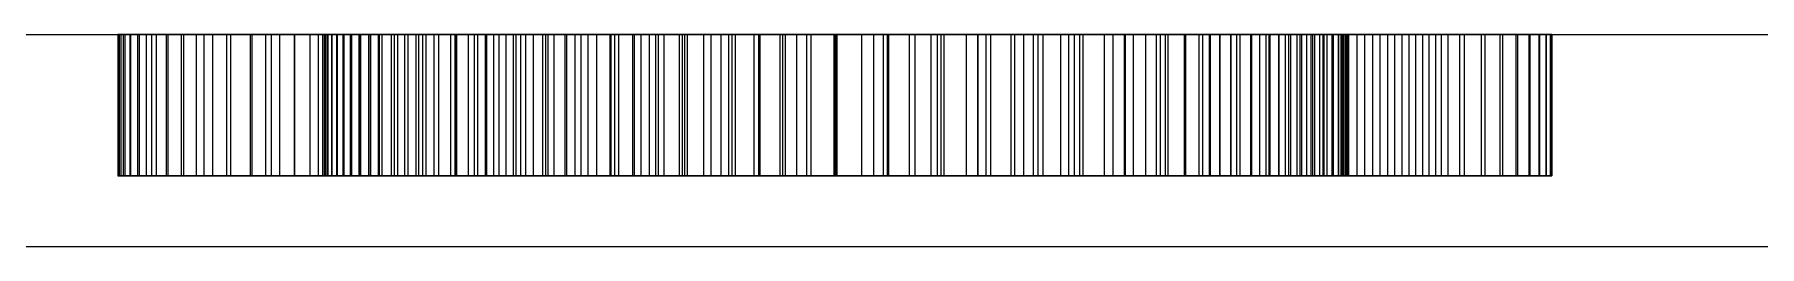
# Paper-space layout '04_孔表及加工说明' of a CAD drawing. Header units: millimetres. Extents: x 8 to 412, y 8 to 289.
# Drawn here: x 108.207 to 113.096, y 206.4 to 207 of the extents above; entities that cross this region are included whole.
import ezdxf

# ---------------------------------------------------------------- set-up
doc = ezdxf.new("R2010")
doc.units = ezdxf.units.MM
doc.linetypes.add('WP_HIDDEN', pattern=[2.3, 1.5, -0.8])
doc.layers.add('HIDDEN', color=7, linetype='WP_HIDDEN', lineweight=13)
doc.layers.add('VISIBLE', color=7, linetype='CONTINUOUS', lineweight=25)

psp = doc.layouts.new('04_孔表及加工说明')

# ---------------------------------------------------------------- linework, layer by layer
at = {"layer": 'HIDDEN'}
for points in [[(108.4435, 207), (108.4457, 207)], [(108.4473, 207), (108.4435, 207)], [(108.4435, 207), (108.4435, 206.6)], [(108.4457, 207), (108.4524, 207)], [(108.4457, 207), (108.4457, 206.6)], [(108.4587, 207), (108.4473, 207)], [(108.4473, 207), (108.4473, 206.6)], [(108.4524, 207), (108.4635, 207)], [(108.4524, 207), (108.4524, 206.6)], [(108.4777, 207), (108.4587, 207)], [(108.4587, 207), (108.4587, 206.6)], [(108.4635, 207), (108.479, 207)], [(108.4635, 207), (108.4635, 206.6)], [(108.5043, 207), (108.4777, 207)], [(108.4777, 207), (108.4777, 206.6)], [(108.479, 207), (108.499, 207)], [(108.479, 207), (108.479, 206.6)], [(108.499, 207), (108.5234, 207)], [(108.499, 207), (108.499, 206.6)], [(108.5386, 207), (108.5043, 207)], [(108.5043, 207), (108.5043, 206.6)], [(108.5234, 207), (108.5522, 207)], [(108.5234, 207), (108.5234, 206.6)], [(108.5804, 207), (108.5386, 207)], [(108.5386, 207), (108.5386, 206.6)], [(108.5522, 207), (108.5855, 207)], [(108.5522, 207), (108.5522, 206.6)], [(108.6299, 207), (108.5804, 207)], [(108.5804, 207), (108.5804, 206.6)], [(108.5855, 207), (108.6232, 207)], [(108.5855, 207), (108.5855, 206.6)], [(108.6232, 207), (108.6654, 207)], [(108.6232, 207), (108.6232, 206.6)], [(108.687, 207), (108.6299, 207)], [(108.6299, 207), (108.6299, 206.6)], [(108.6654, 207), (108.712, 207)], [(108.6654, 207), (108.6654, 206.6)], [(108.7514, 207), (108.687, 207)], [(108.687, 207), (108.687, 206.6)], [(108.712, 207), (108.763, 207)], [(108.712, 207), (108.712, 206.6)], [(108.823, 207), (108.7514, 207)], [(108.7514, 207), (108.7514, 206.6)], [(108.763, 207), (108.8185, 207)], [(108.763, 207), (108.763, 206.6)], [(108.8185, 207), (108.8784, 207)], [(108.8185, 207), (108.8185, 206.6)], [(108.8615, 207), (108.823, 207)], [(108.823, 207), (108.823, 206.6)], [(108.9018, 207), (108.8615, 207)], [(108.8615, 207), (108.8615, 206.6)], [(108.8784, 207), (108.9428, 207)], [(108.8784, 207), (108.8784, 206.6)], [(108.9438, 207), (108.9018, 207)], [(108.9018, 207), (108.9018, 206.6)], [(108.9428, 207), (109.0116, 207)], [(108.9428, 207), (108.9428, 206.6)], [(108.9877, 207), (108.9438, 207)], [(108.9438, 207), (108.9438, 206.6)], [(109.0333, 207), (108.9877, 207)], [(108.9877, 207), (108.9877, 206.6)], [(109.0116, 207), (109.0839, 207)], [(109.0116, 207), (109.0116, 206.6)], [(109.0232, 207), (109.0248, 207)], [(109.0232, 207), (109.0232, 206.6)], [(109.0249, 207), (109.0232, 207)], [(109.0248, 207), (109.0296, 207)], [(109.0248, 207), (109.0248, 206.6)], [(109.0249, 207), (109.0249, 206.6)], [(109.0299, 207), (109.0249, 207)], [(109.0296, 207), (109.0377, 207)], [(109.0296, 207), (109.0296, 206.6)], [(109.0299, 207), (109.0299, 206.6)], [(109.0383, 207), (109.0299, 207)], [(109.0808, 207), (109.0333, 207)], [(109.0333, 207), (109.0333, 206.6)], [(109.0377, 207), (109.049, 207)], [(109.0377, 207), (109.0377, 206.6)], [(109.0383, 207), (109.0383, 206.6)], [(109.0501, 207), (109.0383, 207)], [(109.049, 207), (109.0635, 207)], [(109.049, 207), (109.049, 206.6)], [(109.0501, 207), (109.0501, 206.6)], [(109.0652, 207), (109.0501, 207)], [(109.0635, 207), (109.0813, 207)], [(109.0635, 207), (109.0635, 206.6)], [(109.0652, 207), (109.0652, 206.6)], [(109.0837, 207), (109.0652, 207)], [(109.13, 207), (109.0808, 207)], [(109.0808, 207), (109.0808, 206.6)], [(109.0813, 207), (109.1022, 207)], [(109.0813, 207), (109.0813, 206.6)], [(109.0837, 207), (109.0837, 206.6)], [(109.1056, 207), (109.0837, 207)], [(109.0839, 207), (109.1588, 207)], [(109.0839, 207), (109.0839, 206.6)], [(109.1022, 207), (109.1264, 207)], [(109.1022, 207), (109.1022, 206.6)], [(109.1056, 207), (109.1056, 206.6)], [(109.1308, 207), (109.1056, 207)], [(109.1264, 207), (109.1539, 207)], [(109.1264, 207), (109.1264, 206.6)], [(109.181, 207), (109.13, 207)], [(109.13, 207), (109.13, 206.6)], [(109.1308, 207), (109.1308, 206.6)], [(109.1594, 207), (109.1308, 207)], [(109.1539, 207), (109.1845, 207)], [(109.1539, 207), (109.1539, 206.6)], [(109.1588, 207), (109.2363, 207)], [(109.1588, 207), (109.1588, 206.6)], [(109.1594, 207), (109.1594, 206.6)], [(109.1913, 207), (109.1594, 207)], [(109.2884, 207), (109.181, 207)], [(109.181, 207), (109.181, 206.6)], [(109.1845, 207), (109.2184, 207)], [(109.1845, 207), (109.1845, 206.6)], [(109.1913, 207), (109.1913, 206.6)], [(109.2266, 207), (109.1913, 207)], [(109.2184, 207), (109.2555, 207)], [(109.2184, 207), (109.2184, 206.6)], [(109.2266, 207), (109.2266, 206.6)], [(109.2653, 207), (109.2266, 207)], [(109.2363, 207), (109.3163, 207)], [(109.2363, 207), (109.2363, 206.6)], [(109.2555, 207), (109.2959, 207)], [(109.2555, 207), (109.2555, 206.6)], [(109.2653, 207), (109.2653, 206.6)], [(109.3073, 207), (109.2653, 207)], [(109.4029, 207), (109.2884, 207)], [(109.2884, 207), (109.2884, 206.6)], [(109.2959, 207), (109.3394, 207)], [(109.2959, 207), (109.2959, 206.6)], [(109.3073, 207), (109.3073, 206.6)], [(109.3527, 207), (109.3073, 207)], [(109.3163, 207), (109.3989, 207)], [(109.3163, 207), (109.3163, 206.6)], [(109.3394, 207), (109.3862, 207)], [(109.3394, 207), (109.3394, 206.6)], [(109.3527, 207), (109.3527, 206.6)], [(109.4015, 207), (109.3527, 207)], [(109.3862, 207), (109.4362, 207)], [(109.3862, 207), (109.3862, 206.6)], [(109.3989, 207), (109.4841, 207)], [(109.3989, 207), (109.3989, 206.6)], [(109.4015, 207), (109.4015, 206.6)], [(109.4536, 207), (109.4015, 207)], [(109.4625, 207), (109.4029, 207)], [(109.4029, 207), (109.4029, 206.6)], [(109.4362, 207), (109.4362, 206.6)], [(109.4362, 207), (109.4887, 207)], [(109.4536, 207), (109.4536, 206.6)], [(109.5081, 207), (109.4536, 207)], [(109.523, 207), (109.4625, 207)], [(109.4625, 207), (109.4625, 206.6)], [(109.4841, 207), (109.5719, 207)], [(109.4841, 207), (109.4841, 206.6)], [(109.4887, 207), (109.5428, 207)], [(109.4887, 207), (109.4887, 206.6)], [(109.5081, 207), (109.5081, 206.6)], [(109.5638, 207), (109.5081, 207)], [(109.5846, 207), (109.523, 207)], [(109.523, 207), (109.523, 206.6)], [(109.5428, 207), (109.5985, 207)], [(109.5428, 207), (109.5428, 206.6)], [(109.5638, 207), (109.5638, 206.6)], [(109.6209, 207), (109.5638, 207)], [(109.5719, 207), (109.6623, 207)], [(109.5719, 207), (109.5719, 206.6)], [(109.6471, 207), (109.5846, 207)], [(109.5846, 207), (109.5846, 206.6)], [(109.5985, 207), (109.6559, 207)], [(109.5985, 207), (109.5985, 206.6)], [(109.6209, 207), (109.6209, 206.6)], [(109.6793, 207), (109.6209, 207)], [(109.7106, 207), (109.6471, 207)], [(109.6471, 207), (109.6471, 206.6)], [(109.6559, 207), (109.7149, 207)], [(109.6559, 207), (109.6559, 206.6)], [(109.6623, 207), (109.7553, 207)], [(109.6623, 207), (109.6623, 206.6)], [(109.6793, 207), (109.6793, 206.6)], [(109.7389, 207), (109.6793, 207)], [(109.7752, 207), (109.7106, 207)], [(109.7106, 207), (109.7106, 206.6)], [(109.7149, 207), (109.7756, 207)], [(109.7149, 207), (109.7149, 206.6)], [(109.7389, 207), (109.7389, 206.6)], [(109.7999, 207), (109.7389, 207)], [(109.7553, 207), (109.8508, 207)], [(109.7553, 207), (109.7553, 206.6)], [(109.8407, 207), (109.7752, 207)], [(109.7752, 207), (109.7752, 206.6)], [(109.7756, 207), (109.8379, 207)], [(109.7756, 207), (109.7756, 206.6)], [(109.7999, 207), (109.7999, 206.6)], [(109.8622, 207), (109.7999, 207)], [(109.8379, 207), (109.9018, 207)], [(109.8379, 207), (109.8379, 206.6)], [(109.9072, 207), (109.8407, 207)], [(109.8407, 207), (109.8407, 206.6)], [(109.8508, 207), (109.9489, 207)], [(109.8508, 207), (109.8508, 206.6)], [(109.8622, 207), (109.8622, 206.6)], [(109.9257, 207), (109.8622, 207)], [(109.9018, 207), (109.9674, 207)], [(109.9018, 207), (109.9018, 206.6)], [(109.9748, 207), (109.9072, 207)], [(109.9072, 207), (109.9072, 206.6)], [(109.9257, 207), (109.9257, 206.6)], [(109.9906, 207), (109.9257, 207)], [(109.9489, 207), (110.0496, 207)], [(109.9489, 207), (109.9489, 206.6)], [(109.9674, 207), (110.0346, 207)], [(109.9674, 207), (109.9674, 206.6)], [(110.0433, 207), (109.9748, 207)], [(109.9748, 207), (109.9748, 206.6)], [(109.9906, 207), (109.9906, 206.6)], [(110.0568, 207), (109.9906, 207)], [(110.0346, 207), (110.1035, 207)], [(110.0346, 207), (110.0346, 206.6)], [(110.1833, 207), (110.0433, 207)], [(110.0433, 207), (110.0433, 206.6)], [(110.0496, 207), (110.1529, 207)], [(110.0496, 207), (110.0496, 206.6)], [(110.0568, 207), (110.0568, 206.6)], [(110.1242, 207), (110.0568, 207)], [(110.1035, 207), (110.174, 207)], [(110.1035, 207), (110.1035, 206.6)], [(110.1242, 207), (110.1242, 206.6)], [(110.193, 207), (110.1242, 207)], [(110.1529, 207), (110.2588, 207)], [(110.1529, 207), (110.1529, 206.6)], [(110.174, 207), (110.2462, 207)], [(110.174, 207), (110.174, 206.6)], [(110.3274, 207), (110.1833, 207)], [(110.1833, 207), (110.1833, 206.6)], [(110.193, 207), (110.193, 206.6)], [(110.2631, 207), (110.193, 207)], [(110.2462, 207), (110.32, 207)], [(110.2462, 207), (110.2462, 206.6)], [(110.2588, 207), (110.3672, 207)], [(110.2588, 207), (110.2588, 206.6)], [(110.2631, 207), (110.2631, 206.6)], [(110.3345, 207), (110.2631, 207)], [(110.32, 207), (110.3954, 207)], [(110.32, 207), (110.32, 206.6)], [(110.4754, 207), (110.3274, 207)], [(110.3274, 207), (110.3274, 206.6)], [(110.3345, 207), (110.3345, 206.6)], [(110.4072, 207), (110.3345, 207)], [(110.3672, 207), (110.4783, 207)], [(110.3672, 207), (110.3672, 206.6)], [(110.3954, 207), (110.4725, 207)], [(110.3954, 207), (110.3954, 206.6)], [(110.4072, 207), (110.4072, 206.6)], [(110.4812, 207), (110.4072, 207)], [(110.4725, 207), (110.5509, 207)], [(110.4725, 207), (110.4725, 206.6)], [(110.6126, 207), (110.4754, 207)], [(110.4754, 207), (110.4754, 206.6)], [(110.4783, 207), (110.6236, 207)], [(110.4783, 207), (110.4783, 206.6)], [(110.4812, 207), (110.4812, 206.6)], [(110.5849, 207), (110.4812, 207)], [(110.5509, 207), (110.6276, 207)], [(110.5509, 207), (110.5509, 206.6)], [(110.5849, 207), (110.5849, 206.6)], [(110.6861, 207), (110.5849, 207)], [(110.7475, 207), (110.6126, 207)], [(110.6126, 207), (110.6126, 206.6)], [(110.6236, 207), (110.7652, 207)], [(110.6236, 207), (110.6236, 206.6)], [(110.6276, 207), (110.7026, 207)], [(110.6276, 207), (110.6276, 206.6)], [(110.6861, 207), (110.6861, 206.6)], [(110.7848, 207), (110.6861, 207)], [(110.7026, 207), (110.7758, 207)], [(110.7026, 207), (110.7026, 206.6)], [(110.88, 207), (110.7475, 207)], [(110.7475, 207), (110.7475, 206.6)], [(110.7652, 207), (110.9033, 207)], [(110.7652, 207), (110.7652, 206.6)], [(110.7758, 207), (110.8473, 207)], [(110.7758, 207), (110.7758, 206.6)], [(110.7848, 207), (110.7848, 206.6)], [(110.8808, 207), (110.7848, 207)], [(110.8473, 207), (110.917, 207)], [(110.8473, 207), (110.8473, 206.6)], [(111.0101, 207), (110.88, 207)], [(110.88, 207), (110.88, 206.6)], [(110.8808, 207), (110.8808, 206.6)], [(110.9743, 207), (110.8808, 207)], [(110.9033, 207), (111.0377, 207)], [(110.9033, 207), (110.9033, 206.6)], [(110.917, 207), (110.9849, 207)], [(110.917, 207), (110.917, 206.6)], [(110.9743, 207), (110.9743, 206.6)], [(111.0651, 207), (110.9743, 207)], [(110.9849, 207), (111.0511, 207)], [(110.9849, 207), (110.9849, 206.6)], [(111.138, 207), (111.0101, 207)], [(111.0101, 207), (111.0101, 206.6)], [(111.0377, 207), (111.1685, 207)], [(111.0377, 207), (111.0377, 206.6)], [(111.0511, 207), (111.1155, 207)], [(111.0511, 207), (111.0511, 206.6)], [(111.0651, 207), (111.0651, 206.6)], [(111.1534, 207), (111.0651, 207)], [(111.1155, 207), (111.1782, 207)], [(111.1155, 207), (111.1155, 206.6)], [(111.2634, 207), (111.138, 207)], [(111.138, 207), (111.138, 206.6)], [(111.1534, 207), (111.1534, 206.6)], [(111.2391, 207), (111.1534, 207)], [(111.1685, 207), (111.2957, 207)], [(111.1685, 207), (111.1685, 206.6)], [(111.1782, 207), (111.2391, 207)], [(111.1782, 207), (111.1782, 206.6)], [(111.2391, 207), (111.2391, 206.6)], [(111.321, 207), (111.2391, 207)], [(111.2391, 207), (111.2983, 207)], [(111.2391, 207), (111.2391, 206.6)], [(111.3865, 207), (111.2634, 207)], [(111.2634, 207), (111.2634, 206.6)], [(111.2957, 207), (111.4192, 207)], [(111.2957, 207), (111.2957, 206.6)], [(111.2983, 207), (111.3557, 207)], [(111.2983, 207), (111.2983, 206.6)], [(111.321, 207), (111.321, 206.6)], [(111.3978, 207), (111.321, 207)], [(111.3557, 207), (111.4113, 207)], [(111.3557, 207), (111.3557, 206.6)], [(111.5072, 207), (111.3865, 207)], [(111.3865, 207), (111.3865, 206.6)], [(111.3978, 207), (111.3978, 206.6)], [(111.4696, 207), (111.3978, 207)], [(111.4113, 207), (111.4652, 207)], [(111.4113, 207), (111.4113, 206.6)], [(111.4192, 207), (111.5391, 207)], [(111.4192, 207), (111.4192, 206.6)], [(111.4652, 207), (111.5174, 207)], [(111.4652, 207), (111.4652, 206.6)], [(111.4696, 207), (111.4696, 206.6)], [(111.5362, 207), (111.4696, 207)], [(111.5662, 207), (111.5072, 207)], [(111.5072, 207), (111.5072, 206.6)], [(111.5174, 207), (111.5671, 207)], [(111.5174, 207), (111.5174, 206.6)], [(111.5362, 207), (111.5362, 206.6)], [(111.5978, 207), (111.5362, 207)], [(111.5391, 207), (111.5973, 207)], [(111.5391, 207), (111.5391, 206.6)], [(111.6234, 207), (111.5662, 207)], [(111.5662, 207), (111.5662, 206.6)], [(111.5671, 207), (111.6135, 207)], [(111.5671, 207), (111.5671, 206.6)], [(111.5973, 207), (111.6537, 207)], [(111.5973, 207), (111.5973, 206.6)], [(111.5978, 207), (111.5978, 206.6)], [(111.6543, 207), (111.5978, 207)], [(111.6135, 207), (111.6568, 207)], [(111.6135, 207), (111.6135, 206.6)], [(111.679, 207), (111.6234, 207)], [(111.6234, 207), (111.6234, 206.6)], [(111.6537, 207), (111.7084, 207)], [(111.6537, 207), (111.6537, 206.6)], [(111.6543, 207), (111.6543, 206.6)], [(111.7058, 207), (111.6543, 207)], [(111.6568, 207), (111.6968, 207)], [(111.6568, 207), (111.6568, 206.6)], [(111.7328, 207), (111.679, 207)], [(111.679, 207), (111.679, 206.6)], [(111.6968, 207), (111.7337, 207)], [(111.6968, 207), (111.6968, 206.6)], [(111.7058, 207), (111.7058, 206.6)], [(111.7522, 207), (111.7058, 207)], [(111.7084, 207), (111.7613, 207)], [(111.7084, 207), (111.7084, 206.6)], [(111.7849, 207), (111.7328, 207)], [(111.7328, 207), (111.7328, 206.6)], [(111.7337, 207), (111.7673, 207)], [(111.7337, 207), (111.7337, 206.6)], [(111.7522, 207), (111.7522, 206.6)], [(111.7933, 207), (111.7522, 207)], [(111.7613, 207), (111.8125, 207)], [(111.7613, 207), (111.7613, 206.6)], [(111.7673, 207), (111.7978, 207)], [(111.7673, 207), (111.7673, 206.6)], [(111.8354, 207), (111.7849, 207)], [(111.7849, 207), (111.7849, 206.6)], [(111.7933, 207), (111.7933, 206.6)], [(111.8289, 207), (111.7933, 207)], [(111.7978, 207), (111.825, 207)], [(111.7978, 207), (111.7978, 206.6)], [(111.8125, 207), (111.8619, 207)], [(111.8125, 207), (111.8125, 206.6)], [(111.825, 207), (111.849, 207)], [(111.825, 207), (111.825, 206.6)], [(111.8289, 207), (111.8289, 206.6)], [(111.859, 207), (111.8289, 207)], [(111.8841, 207), (111.8354, 207)], [(111.8354, 207), (111.8354, 206.6)], [(111.849, 207), (111.8699, 207)], [(111.849, 207), (111.849, 206.6)], [(111.859, 207), (111.859, 206.6)], [(111.8837, 207), (111.859, 207)], [(111.8619, 207), (111.9095, 207)], [(111.8619, 207), (111.8619, 206.6)], [(111.8699, 207), (111.8875, 207)], [(111.8699, 207), (111.8699, 206.6)], [(111.8837, 207), (111.8837, 206.6)], [(111.9029, 207), (111.8837, 207)], [(111.9312, 207), (111.8841, 207)], [(111.8841, 207), (111.8841, 206.6)], [(111.8875, 207), (111.9019, 207)], [(111.8875, 207), (111.8875, 206.6)], [(111.9019, 207), (111.9131, 207)], [(111.9019, 207), (111.9019, 206.6)], [(111.9029, 207), (111.9029, 206.6)], [(111.9166, 207), (111.9029, 207)], [(111.9095, 207), (111.9554, 207)], [(111.9095, 207), (111.9095, 206.6)], [(111.9131, 207), (111.9211, 207)], [(111.9131, 207), (111.9131, 206.6)], [(111.9166, 207), (111.9166, 206.6)], [(111.9248, 207), (111.9166, 207)], [(111.9211, 207), (111.9259, 207)], [(111.9211, 207), (111.9211, 206.6)], [(111.9248, 207), (111.9248, 206.6)], [(111.9275, 207), (111.9248, 207)], [(111.9259, 207), (111.9275, 207)], [(111.9259, 207), (111.9259, 206.6)], [(111.9275, 207), (111.9275, 206.6)], [(111.9765, 207), (111.9312, 207)], [(111.9312, 207), (111.9312, 206.6)], [(111.9554, 207), (111.9996, 207)], [(111.9554, 207), (111.9554, 206.6)], [(112.0202, 207), (111.9765, 207)], [(111.9765, 207), (111.9765, 206.6)], [(111.9996, 207), (112.042, 207)], [(111.9996, 207), (111.9996, 206.6)], [(112.0621, 207), (112.0202, 207)], [(112.0202, 207), (112.0202, 206.6)], [(112.042, 207), (112.0826, 207)], [(112.042, 207), (112.042, 206.6)], [(112.1024, 207), (112.0621, 207)], [(112.0621, 207), (112.0621, 206.6)], [(112.0826, 207), (112.1215, 207)], [(112.0826, 207), (112.0826, 206.6)], [(112.1409, 207), (112.1024, 207)], [(112.1024, 207), (112.1024, 206.6)], [(112.1215, 207), (112.1586, 207)], [(112.1215, 207), (112.1215, 206.6)], [(112.1778, 207), (112.1409, 207)], [(112.1409, 207), (112.1409, 206.6)], [(112.1586, 207), (112.194, 207)], [(112.1586, 207), (112.1586, 206.6)], [(112.2129, 207), (112.1778, 207)], [(112.1778, 207), (112.1778, 206.6)], [(112.194, 207), (112.2594, 207)], [(112.194, 207), (112.194, 206.6)], [(112.2464, 207), (112.2129, 207)], [(112.2129, 207), (112.2129, 206.6)], [(112.3075, 207), (112.2464, 207)], [(112.2464, 207), (112.2464, 206.6)], [(112.2594, 207), (112.3175, 207)], [(112.2594, 207), (112.2594, 206.6)], [(112.3605, 207), (112.3075, 207)], [(112.3075, 207), (112.3075, 206.6)], [(112.3175, 207), (112.3678, 207)], [(112.3175, 207), (112.3175, 206.6)], [(112.4053, 207), (112.3605, 207)], [(112.3605, 207), (112.3605, 206.6)], [(112.3678, 207), (112.4104, 207)], [(112.3678, 207), (112.3678, 206.6)], [(112.442, 207), (112.4053, 207)], [(112.4053, 207), (112.4053, 206.6)], [(112.4104, 207), (112.4453, 207)], [(112.4104, 207), (112.4104, 206.6)], [(112.4706, 207), (112.442, 207)], [(112.442, 207), (112.442, 206.6)], [(112.4453, 207), (112.4724, 207)], [(112.4453, 207), (112.4453, 206.6)], [(112.4909, 207), (112.4706, 207)], [(112.4706, 207), (112.4706, 206.6)], [(112.4724, 207), (112.4918, 207)], [(112.4724, 207), (112.4724, 206.6)], [(112.5032, 207), (112.4909, 207)], [(112.4909, 207), (112.4909, 206.6)], [(112.4918, 207), (112.5034, 207)], [(112.4918, 207), (112.4918, 206.6)], [(112.5072, 207), (112.5032, 207)], [(112.5032, 207), (112.5032, 206.6)], [(112.5034, 207), (112.5072, 207)], [(112.5034, 207), (112.5034, 206.6)], [(112.5072, 207), (112.5072, 206.6)], [(108.4457, 206.6), (108.4435, 206.6)], [(108.4435, 206.6), (108.4473, 206.6)], [(108.4524, 206.6), (108.4457, 206.6)], [(108.4473, 206.6), (108.4587, 206.6)], [(108.4635, 206.6), (108.4524, 206.6)], [(108.4587, 206.6), (108.4777, 206.6)], [(108.479, 206.6), (108.4635, 206.6)], [(108.4777, 206.6), (108.5043, 206.6)], [(108.499, 206.6), (108.479, 206.6)], [(108.5234, 206.6), (108.499, 206.6)], [(108.5043, 206.6), (108.5386, 206.6)], [(108.5522, 206.6), (108.5234, 206.6)], [(108.5386, 206.6), (108.5804, 206.6)], [(108.5855, 206.6), (108.5522, 206.6)], [(108.5804, 206.6), (108.6299, 206.6)], [(108.6232, 206.6), (108.5855, 206.6)], [(108.6654, 206.6), (108.6232, 206.6)], [(108.6299, 206.6), (108.687, 206.6)], [(108.712, 206.6), (108.6654, 206.6)], [(108.687, 206.6), (108.7514, 206.6)], [(108.763, 206.6), (108.712, 206.6)], [(108.7514, 206.6), (108.823, 206.6)], [(108.8185, 206.6), (108.763, 206.6)], [(108.8784, 206.6), (108.8185, 206.6)], [(108.823, 206.6), (108.8615, 206.6)], [(108.8615, 206.6), (108.9018, 206.6)], [(108.9428, 206.6), (108.8784, 206.6)], [(108.9018, 206.6), (108.9438, 206.6)], [(109.0116, 206.6), (108.9428, 206.6)], [(108.9438, 206.6), (108.9877, 206.6)], [(108.9877, 206.6), (109.0333, 206.6)], [(109.0839, 206.6), (109.0116, 206.6)], [(109.0248, 206.6), (109.0232, 206.6)], [(109.0232, 206.6), (109.0249, 206.6)], [(109.0296, 206.6), (109.0248, 206.6)], [(109.0249, 206.6), (109.0299, 206.6)], [(109.0377, 206.6), (109.0296, 206.6)], [(109.0299, 206.6), (109.0383, 206.6)], [(109.0333, 206.6), (109.0808, 206.6)], [(109.049, 206.6), (109.0377, 206.6)], [(109.0383, 206.6), (109.0501, 206.6)], [(109.0635, 206.6), (109.049, 206.6)], [(109.0501, 206.6), (109.0652, 206.6)], [(109.0813, 206.6), (109.0635, 206.6)], [(109.0652, 206.6), (109.0837, 206.6)], [(109.0808, 206.6), (109.13, 206.6)], [(109.1022, 206.6), (109.0813, 206.6)], [(109.0837, 206.6), (109.1056, 206.6)], [(109.1588, 206.6), (109.0839, 206.6)], [(109.1264, 206.6), (109.1022, 206.6)], [(109.1056, 206.6), (109.1308, 206.6)], [(109.1539, 206.6), (109.1264, 206.6)], [(109.13, 206.6), (109.181, 206.6)], [(109.1308, 206.6), (109.1594, 206.6)], [(109.1845, 206.6), (109.1539, 206.6)], [(109.2363, 206.6), (109.1588, 206.6)], [(109.1594, 206.6), (109.1913, 206.6)], [(109.181, 206.6), (109.2884, 206.6)], [(109.2184, 206.6), (109.1845, 206.6)], [(109.1913, 206.6), (109.2266, 206.6)], [(109.2555, 206.6), (109.2184, 206.6)], [(109.2266, 206.6), (109.2653, 206.6)], [(109.3163, 206.6), (109.2363, 206.6)], [(109.2959, 206.6), (109.2555, 206.6)], [(109.2653, 206.6), (109.3073, 206.6)], [(109.2884, 206.6), (109.4029, 206.6)], [(109.3394, 206.6), (109.2959, 206.6)], [(109.3073, 206.6), (109.3527, 206.6)], [(109.3989, 206.6), (109.3163, 206.6)], [(109.3862, 206.6), (109.3394, 206.6)], [(109.3527, 206.6), (109.4015, 206.6)], [(109.4362, 206.6), (109.3862, 206.6)], [(109.4841, 206.6), (109.3989, 206.6)], [(109.4015, 206.6), (109.4536, 206.6)], [(109.4029, 206.6), (109.4625, 206.6)], [(109.4887, 206.6), (109.4362, 206.6)], [(109.4536, 206.6), (109.5081, 206.6)], [(109.4625, 206.6), (109.523, 206.6)], [(109.5719, 206.6), (109.4841, 206.6)], [(109.5428, 206.6), (109.4887, 206.6)], [(109.5081, 206.6), (109.5638, 206.6)], [(109.523, 206.6), (109.5846, 206.6)], [(109.5985, 206.6), (109.5428, 206.6)], [(109.5638, 206.6), (109.6209, 206.6)], [(109.6623, 206.6), (109.5719, 206.6)], [(109.5846, 206.6), (109.6471, 206.6)], [(109.6559, 206.6), (109.5985, 206.6)], [(109.6209, 206.6), (109.6793, 206.6)], [(109.6471, 206.6), (109.7106, 206.6)], [(109.7149, 206.6), (109.6559, 206.6)], [(109.7553, 206.6), (109.6623, 206.6)], [(109.6793, 206.6), (109.7389, 206.6)], [(109.7106, 206.6), (109.7752, 206.6)], [(109.7756, 206.6), (109.7149, 206.6)], [(109.7389, 206.6), (109.7999, 206.6)], [(109.8508, 206.6), (109.7553, 206.6)], [(109.7752, 206.6), (109.8407, 206.6)], [(109.8379, 206.6), (109.7756, 206.6)], [(109.7999, 206.6), (109.8622, 206.6)], [(109.9018, 206.6), (109.8379, 206.6)], [(109.8407, 206.6), (109.9072, 206.6)], [(109.9489, 206.6), (109.8508, 206.6)], [(109.8622, 206.6), (109.9257, 206.6)], [(109.9674, 206.6), (109.9018, 206.6)], [(109.9072, 206.6), (109.9748, 206.6)], [(109.9257, 206.6), (109.9906, 206.6)], [(110.0496, 206.6), (109.9489, 206.6)], [(110.0346, 206.6), (109.9674, 206.6)], [(109.9748, 206.6), (110.0433, 206.6)], [(109.9906, 206.6), (110.0568, 206.6)], [(110.1035, 206.6), (110.0346, 206.6)], [(110.0433, 206.6), (110.1833, 206.6)], [(110.1529, 206.6), (110.0496, 206.6)], [(110.0568, 206.6), (110.1242, 206.6)], [(110.174, 206.6), (110.1035, 206.6)], [(110.1242, 206.6), (110.193, 206.6)], [(110.2588, 206.6), (110.1529, 206.6)], [(110.2462, 206.6), (110.174, 206.6)], [(110.1833, 206.6), (110.3274, 206.6)], [(110.193, 206.6), (110.2631, 206.6)], [(110.32, 206.6), (110.2462, 206.6)], [(110.3672, 206.6), (110.2588, 206.6)], [(110.2631, 206.6), (110.3345, 206.6)], [(110.3954, 206.6), (110.32, 206.6)], [(110.3274, 206.6), (110.4754, 206.6)], [(110.3345, 206.6), (110.4072, 206.6)], [(110.4783, 206.6), (110.3672, 206.6)], [(110.4725, 206.6), (110.3954, 206.6)], [(110.4072, 206.6), (110.4812, 206.6)], [(110.5509, 206.6), (110.4725, 206.6)], [(110.4754, 206.6), (110.6126, 206.6)], [(110.6236, 206.6), (110.4783, 206.6)], [(110.4812, 206.6), (110.5849, 206.6)], [(110.6276, 206.6), (110.5509, 206.6)], [(110.5849, 206.6), (110.6861, 206.6)], [(110.6126, 206.6), (110.7475, 206.6)], [(110.7652, 206.6), (110.6236, 206.6)], [(110.7026, 206.6), (110.6276, 206.6)], [(110.6861, 206.6), (110.7848, 206.6)], [(110.7758, 206.6), (110.7026, 206.6)], [(110.7475, 206.6), (110.88, 206.6)], [(110.9033, 206.6), (110.7652, 206.6)], [(110.8473, 206.6), (110.7758, 206.6)], [(110.7848, 206.6), (110.8808, 206.6)], [(110.917, 206.6), (110.8473, 206.6)], [(110.88, 206.6), (111.0101, 206.6)], [(110.8808, 206.6), (110.9743, 206.6)], [(111.0377, 206.6), (110.9033, 206.6)], [(110.9849, 206.6), (110.917, 206.6)], [(110.9743, 206.6), (111.0651, 206.6)], [(111.0511, 206.6), (110.9849, 206.6)], [(111.0101, 206.6), (111.138, 206.6)], [(111.1685, 206.6), (111.0377, 206.6)], [(111.1155, 206.6), (111.0511, 206.6)], [(111.0651, 206.6), (111.1534, 206.6)], [(111.1782, 206.6), (111.1155, 206.6)], [(111.138, 206.6), (111.2634, 206.6)], [(111.1534, 206.6), (111.2391, 206.6)], [(111.2957, 206.6), (111.1685, 206.6)], [(111.2391, 206.6), (111.1782, 206.6)], [(111.2391, 206.6), (111.321, 206.6)], [(111.2983, 206.6), (111.2391, 206.6)], [(111.2634, 206.6), (111.3865, 206.6)], [(111.4192, 206.6), (111.2957, 206.6)], [(111.3557, 206.6), (111.2983, 206.6)], [(111.321, 206.6), (111.3978, 206.6)], [(111.4113, 206.6), (111.3557, 206.6)], [(111.3865, 206.6), (111.5072, 206.6)], [(111.3978, 206.6), (111.4696, 206.6)], [(111.4652, 206.6), (111.4113, 206.6)], [(111.5391, 206.6), (111.4192, 206.6)], [(111.5174, 206.6), (111.4652, 206.6)], [(111.4696, 206.6), (111.5362, 206.6)], [(111.5072, 206.6), (111.5662, 206.6)], [(111.5671, 206.6), (111.5174, 206.6)], [(111.5362, 206.6), (111.5978, 206.6)], [(111.5973, 206.6), (111.5391, 206.6)], [(111.5662, 206.6), (111.6234, 206.6)], [(111.6135, 206.6), (111.5671, 206.6)], [(111.6537, 206.6), (111.5973, 206.6)], [(111.5978, 206.6), (111.6543, 206.6)], [(111.6568, 206.6), (111.6135, 206.6)], [(111.6234, 206.6), (111.679, 206.6)], [(111.7084, 206.6), (111.6537, 206.6)], [(111.6543, 206.6), (111.7058, 206.6)], [(111.6968, 206.6), (111.6568, 206.6)], [(111.679, 206.6), (111.7328, 206.6)], [(111.7337, 206.6), (111.6968, 206.6)], [(111.7058, 206.6), (111.7522, 206.6)], [(111.7613, 206.6), (111.7084, 206.6)], [(111.7328, 206.6), (111.7849, 206.6)], [(111.7673, 206.6), (111.7337, 206.6)], [(111.7522, 206.6), (111.7933, 206.6)], [(111.8125, 206.6), (111.7613, 206.6)], [(111.7978, 206.6), (111.7673, 206.6)], [(111.7849, 206.6), (111.8354, 206.6)], [(111.7933, 206.6), (111.8289, 206.6)], [(111.825, 206.6), (111.7978, 206.6)], [(111.8619, 206.6), (111.8125, 206.6)], [(111.849, 206.6), (111.825, 206.6)], [(111.8289, 206.6), (111.859, 206.6)], [(111.8354, 206.6), (111.8841, 206.6)], [(111.8699, 206.6), (111.849, 206.6)], [(111.859, 206.6), (111.8837, 206.6)], [(111.9095, 206.6), (111.8619, 206.6)], [(111.8875, 206.6), (111.8699, 206.6)], [(111.8837, 206.6), (111.9029, 206.6)], [(111.8841, 206.6), (111.9312, 206.6)], [(111.9019, 206.6), (111.8875, 206.6)], [(111.9131, 206.6), (111.9019, 206.6)], [(111.9029, 206.6), (111.9166, 206.6)], [(111.9554, 206.6), (111.9095, 206.6)], [(111.9211, 206.6), (111.9131, 206.6)], [(111.9166, 206.6), (111.9248, 206.6)], [(111.9259, 206.6), (111.9211, 206.6)], [(111.9248, 206.6), (111.9275, 206.6)], [(111.9275, 206.6), (111.9259, 206.6)], [(111.9312, 206.6), (111.9765, 206.6)], [(111.9996, 206.6), (111.9554, 206.6)], [(111.9765, 206.6), (112.0202, 206.6)], [(112.042, 206.6), (111.9996, 206.6)], [(112.0202, 206.6), (112.0621, 206.6)], [(112.0826, 206.6), (112.042, 206.6)], [(112.0621, 206.6), (112.1024, 206.6)], [(112.1215, 206.6), (112.0826, 206.6)], [(112.1024, 206.6), (112.1409, 206.6)], [(112.1586, 206.6), (112.1215, 206.6)], [(112.1409, 206.6), (112.1778, 206.6)], [(112.194, 206.6), (112.1586, 206.6)], [(112.1778, 206.6), (112.2129, 206.6)], [(112.2594, 206.6), (112.194, 206.6)], [(112.2129, 206.6), (112.2464, 206.6)], [(112.2464, 206.6), (112.3075, 206.6)], [(112.3175, 206.6), (112.2594, 206.6)], [(112.3075, 206.6), (112.3605, 206.6)], [(112.3678, 206.6), (112.3175, 206.6)], [(112.3605, 206.6), (112.4053, 206.6)], [(112.4104, 206.6), (112.3678, 206.6)], [(112.4053, 206.6), (112.442, 206.6)], [(112.4453, 206.6), (112.4104, 206.6)], [(112.442, 206.6), (112.4706, 206.6)], [(112.4724, 206.6), (112.4453, 206.6)], [(112.4706, 206.6), (112.4909, 206.6)], [(112.4918, 206.6), (112.4724, 206.6)], [(112.4909, 206.6), (112.5032, 206.6)], [(112.5034, 206.6), (112.4918, 206.6)], [(112.5032, 206.6), (112.5072, 206.6)], [(112.5072, 206.6), (112.5034, 206.6)]]:
    psp.add_lwpolyline(points, dxfattribs=at)
at = {"layer": 'VISIBLE'}
for points in [[(63.8126, 207), (162.1874, 207)], [(63.8126, 206.4), (162.1874, 206.4)]]:
    psp.add_lwpolyline(points, dxfattribs=at)

doc.saveas('drawing.dxf')
